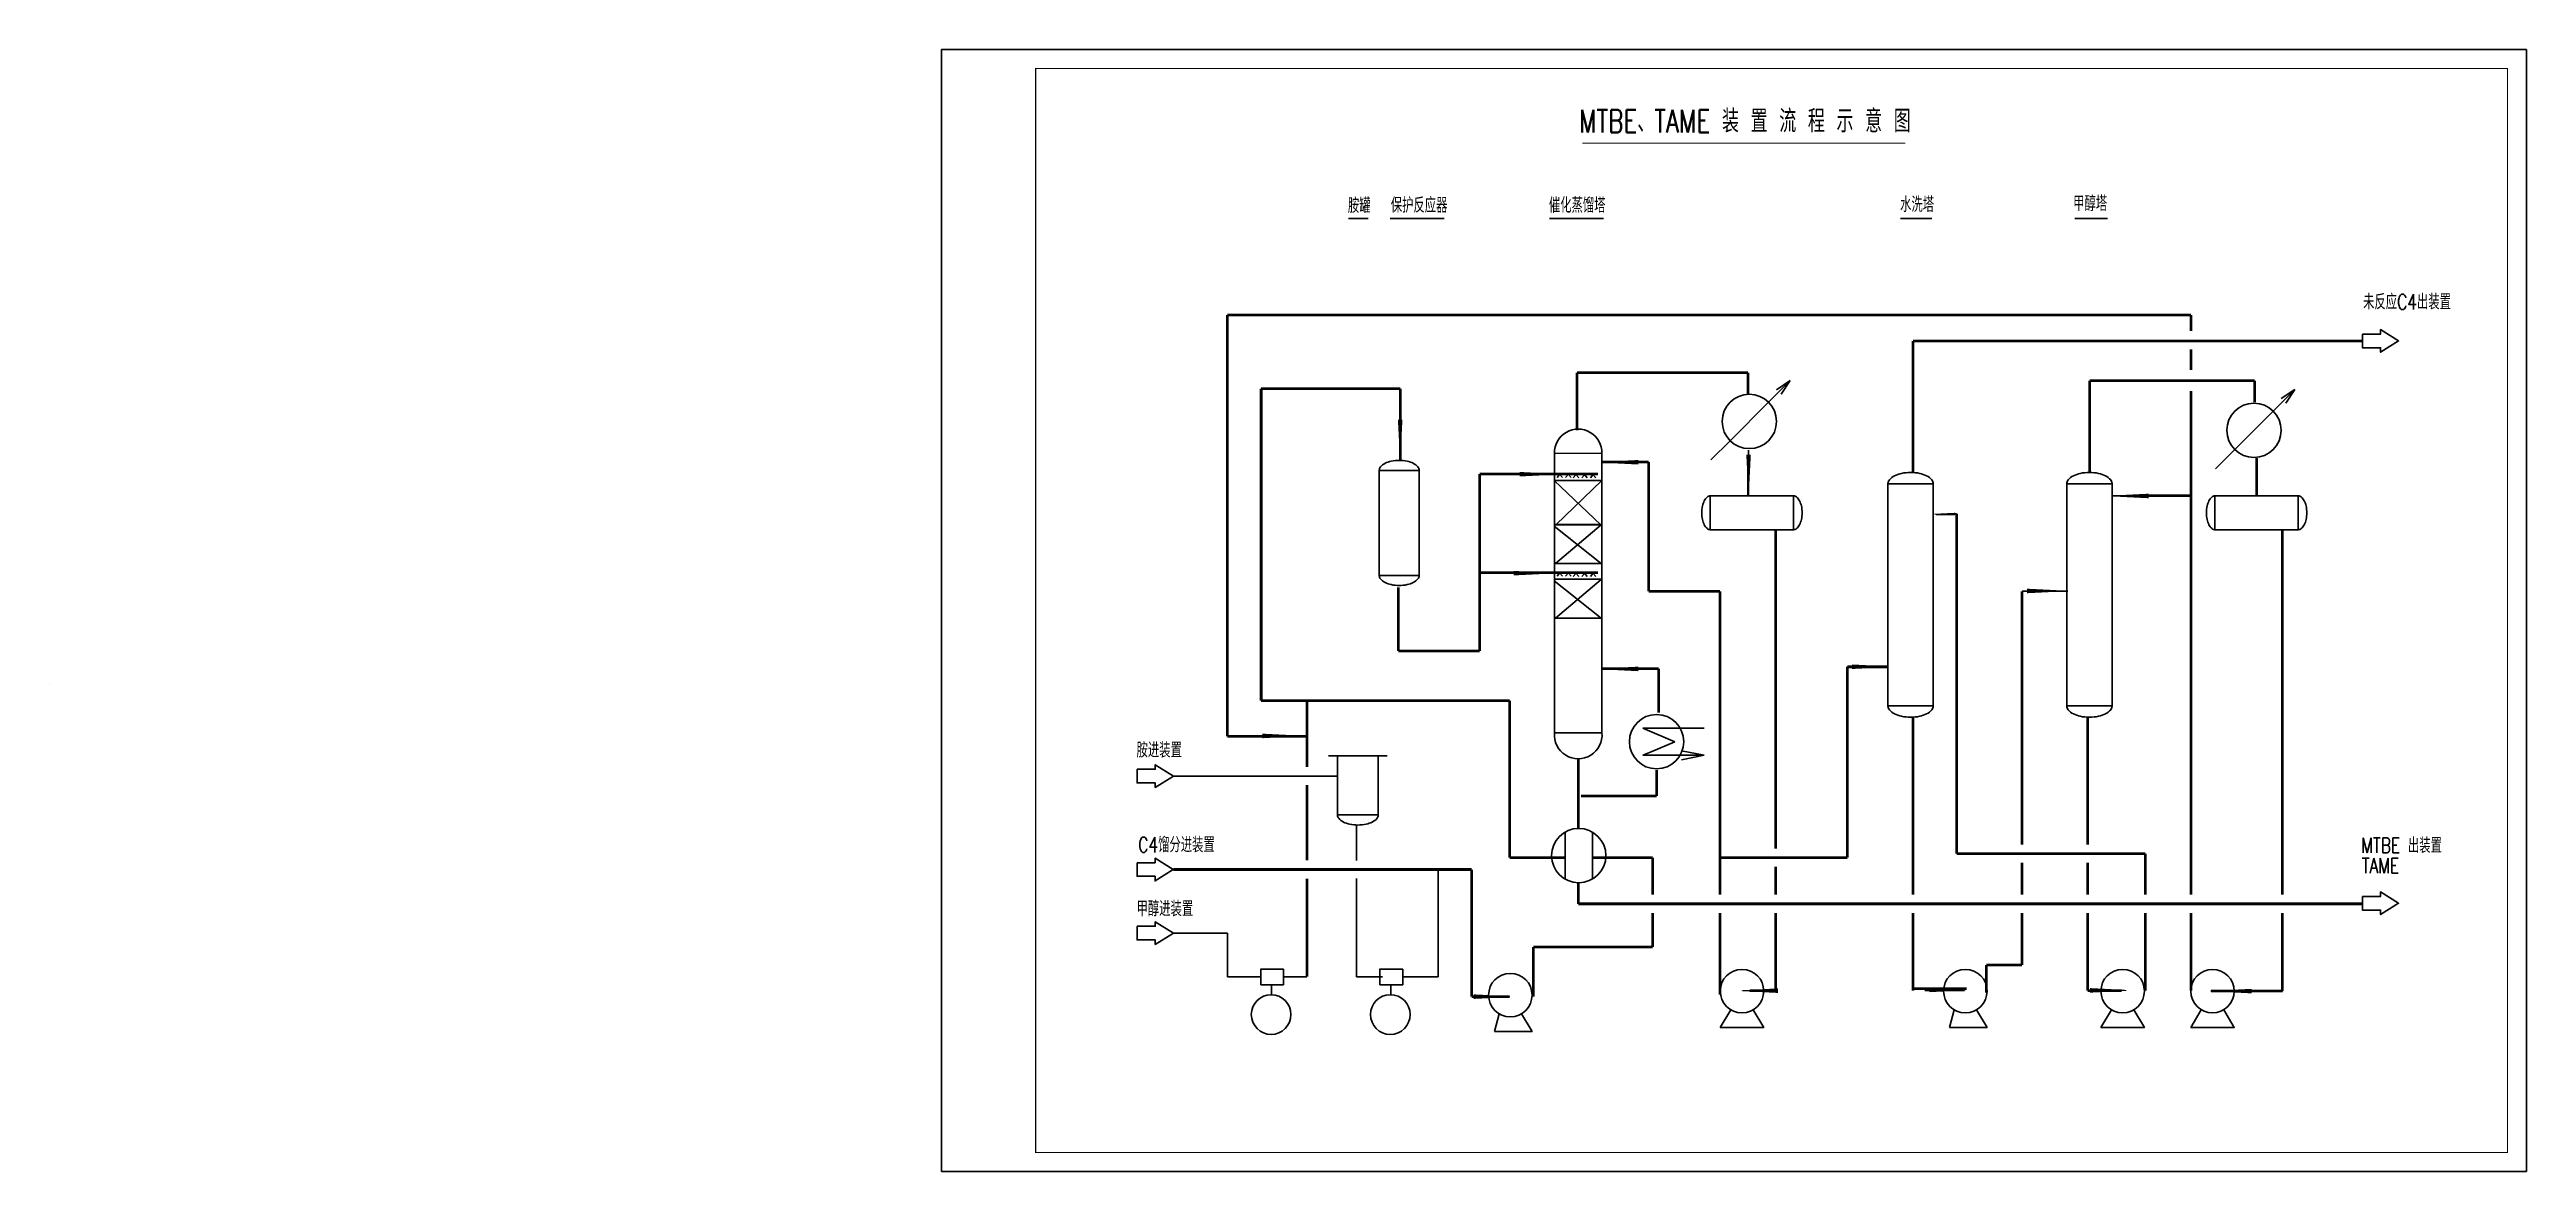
# Model space of a CAD drawing. Extents: x -236 to 420, y 0 to 297.
import ezdxf

# ---------------------------------------------------------------- set-up
doc = ezdxf.new("R2010")
doc.units = 0
doc.header["$LTSCALE"] = 10
doc.header["$MEASUREMENT"] = 0
doc.layers.get('0').update_dxf_attribs({"linetype": 'CONTINUOUS'})
doc.styles.get("Standard").update_dxf_attribs({"font": 'romans', "width": 0.75, "bigfont": 'hztxt'})

# ---------------------------------------------------------------- blocks, each defined once
blk = doc.blocks.new('FH11')
blk.add_line((-1.03, -0.01), (9, -0.01))
blk.add_lwpolyline([(0.01, 0.01, 1, 0.2, 0), (8.01, 0.01, 0.2, 0.2, 0)], format="xyseb")
blk = doc.blocks.new('LNQ')
at = {"linetype": 'Continuous'}
for p, q in [((14.49, 8.49), (10.24, 4.24)), ((12, 7), (15, 9)), ((15, 9), (13, 6)), ((10.24, 4.24), (1.76, -4.24)), ((1.76, -4.24), (-2.49, -8.49))]:
    blk.add_line(p, q, dxfattribs=at)
blk.add_circle((6, 0), 6, dxfattribs=at)
blk = doc.blocks.new('HRQ')
at = {"linetype": 'Continuous'}
for p, q in [((0, -5.2), (0, 5.2)), ((6, 5.2), (6, -5.2))]:
    blk.add_line(p, q, dxfattribs=at)
blk.add_circle((3, 0), 6, dxfattribs=at)

msp = doc.modelspace()

# ---------------------------------------------------------------- linework, layer by layer
for p, q in [((107.84, 252.31), (113.12, 252.31)), ((118.89, 252.31), (133.21, 252.31)), ((161.11, 252.31), (175.44, 252.31)), ((254.17, 252.31), (262.46, 252.31)), ((300.36, 252.31), (309.03, 252.31)), ((116.04, 185.6), (116.04, 157.76)), ((126.6, 185.6), (116.04, 185.6)), ((126.6, 157.76), (126.6, 185.6)), ((162.44, 190.12), (162.44, 116.12)), ((162.47, 190.1), (174.78, 190.11)), ((163.81, 184.52), (163.13, 183.72)), ((163.81, 184.63), (164.6, 183.72)), ((166.07, 184.52), (165.39, 183.72)), ((166.07, 184.63), (166.86, 183.72)), ((168.11, 184.4), (167.43, 183.61)), ((168.11, 184.52), (168.9, 183.61)), ((170.37, 184.4), (169.69, 183.61)), ((170.37, 184.52), (171.16, 183.61)), ((172.64, 184.4), (171.96, 183.61)), ((172.64, 184.52), (173.43, 183.61)), ((175.04, 116.12), (175.04, 190.12)), ((185.92, 187.78), (175.04, 187.78)), ((187.4, 187.78), (175.29, 187.78)), ((213.72, 188.83), (213.72, 178.84)), ((162.41, 182.93), (174.78, 171.16)), ((162.44, 182.96), (175.04, 182.96)), ((175.04, 182.96), (162.78, 171.16)), ((225.83, 178.84), (203.72, 178.84)), ((203.72, 178.84), (203.72, 169.9)), ((225.83, 169.9), (225.83, 178.84)), ((262.82, 182.05), (250.82, 182.05)), ((250.82, 182.05), (250.82, 123.25)), ((262.82, 123.25), (262.82, 182.05)), ((310.2, 182.05), (298.2, 182.05)), ((298.2, 182.05), (298.2, 123.25)), ((317.96, 178.84), (310.06, 178.84)), ((310.2, 123.25), (310.2, 182.05)), ((321.11, 178.85), (310.2, 178.85)), ((337.44, 178.84), (337.44, 169.9)), ((359.55, 178.84), (337.44, 178.84)), ((359.55, 169.9), (359.55, 178.84)), ((162.38, 170.85), (174.81, 160.98)), ((162.44, 171.25), (174.78, 171.25)), ((162.47, 171.15), (174.78, 171.16)), ((174.81, 171.17), (162.7, 160.98)), ((267.38, 173.94), (263.59, 173.94)), ((269, 174.1), (268.31, 174.1)), ((203.72, 169.9), (225.83, 169.9)), ((337.44, 169.9), (359.55, 169.9)), ((116.04, 157.76), (126.6, 157.76)), ((162.38, 160.98), (174.81, 160.98)), ((163.81, 158.4), (163.13, 157.61)), ((163.81, 158.51), (164.6, 157.61)), ((166.07, 158.4), (165.39, 157.61)), ((166.07, 158.51), (166.86, 157.61)), ((168.11, 158.28), (167.43, 157.49)), ((168.11, 158.4), (168.9, 157.49)), ((170.37, 158.28), (169.69, 157.49)), ((170.37, 158.4), (171.16, 157.49)), ((172.64, 158.28), (171.96, 157.49)), ((172.64, 158.4), (173.43, 157.49)), ((162.38, 156.36), (174.81, 146.49)), ((162.44, 156.76), (174.78, 156.76)), ((174.81, 156.68), (162.7, 146.49)), ((286.37, 153.59), (297.96, 153.59)), ((162.38, 146.49), (174.81, 146.49)), ((185.92, 133.06), (175.04, 133.06)), ((250.82, 123.25), (262.82, 123.25)), ((298.2, 123.25), (310.2, 123.25)), ((162.44, 116.15), (175.04, 116.15)), ((118.17, 110), (102.57, 110)), ((104.97, 110), (104.97, 94.4)), ((115.77, 94.4), (115.77, 110)), ((61.48, 104.66), (104.75, 104.66)), ((104.97, 94.4), (115.77, 94.4)), ((110.01, 91.51), (110.01, 82.33)), ((131.6, 51.52), (131.6, 79.93)), ((110.01, 77.53), (110.01, 51.52)), ((61.48, 63.1), (75.8, 63.1)), ((75.8, 63.1), (75.8, 51.52)), ((84.63, 53.6), (84.63, 49.42)), ((90.67, 53.52), (84.63, 53.52)), ((90.67, 49.42), (90.67, 53.52)), ((116.22, 53.6), (116.22, 49.42)), ((122.25, 53.52), (116.22, 53.52)), ((122.25, 49.42), (122.25, 53.52)), ((75.8, 51.52), (84.74, 51.52)), ((84.63, 49.42), (90.67, 49.42)), ((87.5, 49.42), (87.5, 46.72)), ((90.54, 51.52), (96.85, 51.52)), ((110.01, 51.52), (116.86, 51.52)), ((116.22, 49.42), (122.25, 49.42)), ((119.08, 49.42), (119.08, 46.72)), ((122.12, 51.52), (131.6, 51.52)), ((355.34, 47.84), (355.38, 47.74))]:
    msp.add_line(p, q)
at = {"linetype": 'Continuous'}
for p, q in [((219.17, 203.64), (208.99, 193.46)), ((224.26, 208.73), (219.17, 203.64)), ((221.28, 206.95), (224.88, 209.35)), ((224.88, 209.35), (222.48, 205.75)), ((208.99, 193.46), (203.9, 188.37)), ((196.71, 117.37), (185.91, 117.37)), ((194.31, 113.77), (185.91, 117.37)), ((188.08, 111.1), (194.31, 113.77)), ((195.51, 117.37), (202.13, 117.37)), ((185.91, 110.17), (188.08, 111.1)), ((195.51, 110.17), (185.91, 110.17)), ((202.13, 110.17), (195.51, 110.17)), ((202.13, 110.17), (196.13, 111.37)), ((196.13, 108.97), (202.13, 110.17))]:
    msp.add_line(p, q, dxfattribs=at)
for points in [[(0, 0), (420, 0), (420, 297), (0, 297), (0, 0)], [(376.53, 221.67), (381.33, 221.67), (381.33, 222.87), (386.13, 219.87), (381.33, 216.87), (381.33, 218.07), (376.53, 218.07), (376.53, 221.67)], [(51.88, 106.46), (56.68, 106.46), (56.68, 107.66), (61.48, 104.66), (56.68, 101.66), (56.68, 102.86), (51.88, 102.86), (51.88, 106.46)], [(51.85, 81.73), (56.65, 81.73), (56.65, 82.93), (61.45, 79.93), (56.65, 76.93), (56.65, 78.13), (51.85, 78.13), (51.85, 81.73)], [(376.53, 72.79), (381.33, 72.79), (381.33, 73.99), (386.13, 70.99), (381.33, 67.99), (381.33, 69.19), (376.53, 69.19), (376.53, 72.79)], [(51.88, 64.9), (56.68, 64.9), (56.68, 66.1), (61.48, 63.1), (56.68, 60.1), (56.68, 61.3), (51.88, 61.3), (51.88, 64.9)], [(147.8, 41.74), (146.58, 37.08)], [(146.58, 37.08), (156.52, 37.08), (153.72, 41.74)], [(209.18, 42.8), (206.38, 38.14)], [(206.38, 38.14), (217.9, 38.14), (215.11, 42.8)], [(268.35, 42.8), (267.14, 38.14)], [(267.14, 38.14), (277.08, 38.14), (274.28, 42.8)], [(310.05, 42.8), (307.25, 38.14)], [(307.25, 38.14), (318.77, 38.14), (315.98, 42.8)], [(333.84, 42.8), (331.05, 38.14)], [(331.05, 38.14), (342.57, 38.14), (339.77, 42.8)]]:
    msp.add_lwpolyline(points)
for points, const_width in [([(25, 5), (415, 5), (415, 292), (25, 292), (25, 5)], 0.3), ([(169.85, 272.23), (255.46, 272.23)], 0.3), ([(331.12, 226.71), (75.8, 226.71)], 0.72), ([(75.8, 226.71), (75.8, 115.18)], 0.72), ([(331.12, 222.53), (331.12, 226.71)], 0.72), ([(257.42, 219.87), (376.53, 219.87)], 0.72), ([(257.42, 210.93), (257.42, 219.87)], 0.72), ([(331.12, 212.21), (331.12, 217.65)], 0.72), ([(168.45, 196.2), (168.45, 211.46)], 0.72), ([(168.45, 211.46), (213.72, 211.46)], 0.72), ([(213.72, 211.46), (213.72, 205.74)], 0.72), ([(257.42, 185.04), (257.42, 210.93)], 0.72), ([(84.74, 124.65), (84.74, 207.25)], 0.72), ([(84.74, 207.25), (121.6, 207.25)], 0.72), ([(121.6, 207.25), (121.6, 188.24)], 0.72), ([(304.27, 185.05), (304.27, 209.35)], 0.72), ([(304.27, 209.35), (347.97, 209.35)], 0.72), ([(331.12, 73.24), (331.12, 206.58)], 0.72), ([(347.97, 209.35), (347.97, 203.57)], 0.72), ([(142.65, 137.8), (142.65, 184.63)], 0.72), ([(142.65, 184.63), (174.03, 184.63)], 0.72), ([(187.42, 187.78), (175.04, 187.78)], 0.72), ([(187.4, 153.59), (187.4, 187.78)], 0.72), ([(348.49, 188.83), (348.49, 178.84)], 0.72), ([(331.12, 178.87), (317.96, 178.87)], 0.72), ([(269, 84.14), (269, 174.1)], 0.72), ([(221.09, 169.9), (221.09, 85.49)], 0.72), ([(355.34, 169.9), (355.34, 92.24)], 0.72), ([(142.65, 158.51), (174.03, 158.51)], 0.72), ([(121.07, 154.64), (121.07, 137.8)], 0.72), ([(206.35, 153.59), (187.4, 153.59)], 0.72), ([(206.35, 73.24), (206.35, 153.59)], 0.72), ([(286.37, 86.54), (286.37, 153.59)], 0.72), ([(121.07, 137.8), (142.65, 137.8)], 0.72), ([(190.03, 133.07), (175.04, 133.07)], 0.72), ([(190.03, 121.49), (190.03, 133.07)], 0.72), ([(240.05, 133.59), (250.58, 133.59)], 0.72), ([(240.05, 83.09), (240.05, 133.59)], 0.72), ([(150.55, 124.65), (84.74, 124.65)], 0.72), ([(96.85, 107.06), (96.85, 124.65)], 0.72), ([(150.55, 93.61), (150.55, 124.65)], 0.72), ([(257.42, 120.27), (257.42, 73.24)], 0.72), ([(303.75, 120.44), (303.75, 86.54)], 0.72), ([(75.8, 115.18), (96.85, 115.18)], 0.72), ([(168.79, 109.37), (168.79, 90.64)], 0.72), ([(189.51, 99.4), (189.51, 106.24)], 0.72), ([(96.85, 82.33), (96.85, 102.26)], 0.72), ([(150.55, 83.09), (150.55, 100.45)], 0.72), ([(169.5, 99.4), (189.51, 99.4)], 0.72), ([(355.34, 93.32), (355.34, 73.24)], 0.72), ([(61.45, 79.93), (140.55, 79.93)], 0.72), ([(140.55, 79.93), (140.55, 49.42)], 0.72), ([(165.29, 83.09), (150.55, 83.09)], 0.72), ([(188.45, 83.09), (172.66, 83.09)], 0.72), ([(188.45, 73.24), (188.45, 83.09)], 0.72), ([(206.35, 83.09), (240.05, 83.09)], 0.72), ([(221.09, 80.69), (221.09, 73.24)], 0.72), ([(319.01, 84.14), (269, 84.14)], 0.72), ([(286.37, 73.24), (286.37, 81.74)], 0.72), ([(303.75, 81.74), (303.75, 73.24)], 0.72), ([(319.01, 73.24), (319.01, 84.14)], 0.72), ([(96.85, 51.52), (96.85, 77.53)], 0.72), ([(168.79, 76.25), (168.79, 70.84)], 0.72), ([(140.55, 69.15), (140.55, 46.26)], 0.72), ([(168.79, 70.84), (376.53, 70.84)], 0.72), ([(188.45, 65.73), (188.45, 68.44)], 0.72), ([(188.45, 59.41), (188.45, 68.36)], 0.72), ([(206.35, 46.79), (206.35, 68.44)], 0.72), ([(221.09, 68.44), (221.09, 47.84)], 0.72), ([(257.42, 68.44), (257.42, 47.84)], 0.72), ([(286.37, 54.68), (286.37, 68.44)], 0.72), ([(303.75, 68.44), (303.75, 47.84)], 0.72), ([(319.01, 47.84), (319.01, 68.44)], 0.72), ([(331.12, 47.84), (331.12, 68.44)], 0.72), ([(355.34, 68.44), (355.34, 47.84)], 0.72), ([(156.87, 55.73), (156.87, 59.41)], 0.72), ([(156.87, 59.41), (188.45, 59.41)], 0.72), ([(156.87, 46.26), (156.87, 56.78)], 0.72), ([(276.9, 47.31), (276.9, 54.68)], 0.72), ([(276.9, 54.68), (286.37, 54.68)], 0.72), ([(140.55, 46.26), (150.55, 46.26)], 0.72), ([(221.09, 47.84), (214.25, 47.84)], 0.72), ([(257.42, 48.37), (271.63, 48.37)], 0.72), ([(260.57, 48.03), (271.1, 48.03)], 0.72), ([(303.75, 47.84), (312.7, 47.84)], 0.72), ([(349.57, 47.74), (336.39, 47.74)], 0.72), ([(355.38, 47.74), (349.57, 47.74)], 0.72)]:
    msp.add_lwpolyline(points, dxfattribs=dict(const_width=const_width))
for points, format in [([(126.6, 185.6, 0.174705), (126.28, 186.5, 0.104203), (125.05, 187.47, 0.064948), (123.45, 188.02, 0.051099), (121.32, 188.24, 0.051099), (119.18, 188.02, 0.064948), (117.58, 187.47, 0.104203), (116.36, 186.5, 0.174705), (116.04, 185.6, 0.174705)], "xyb"), ([(184.67, 187.75, 1.2, 0.24, 0), (175.07, 187.75, 0.24, 0.24, 0)], "xyseb"), ([(262.82, 182.05, 0.174705), (262.46, 183.07, 0.104203), (261.07, 184.17, 0.064948), (259.25, 184.8, 0.051099), (256.82, 185.05, 0.051099), (254.4, 184.8, 0.064948), (252.58, 184.17, 0.104203), (251.19, 183.07, 0.174705), (250.82, 182.05, 0.174705)], "xyb"), ([(310.2, 182.05, 0.174705), (309.84, 183.07, 0.104203), (308.45, 184.17, 0.064948), (306.63, 184.8, 0.051099), (304.2, 185.05, 0.051099), (301.78, 184.8, 0.064948), (299.96, 184.17, 0.104203), (298.57, 183.07, 0.174705), (298.2, 182.05, 0.174705)], "xyb"), ([(203.72, 178.84, 0.174705), (202.96, 178.57, 0.104203), (202.14, 177.53, 0.064948), (201.67, 176.18, 0.051099), (201.49, 174.37, 0.051099), (201.67, 172.56, 0.064948), (202.14, 171.2, 0.104203), (202.96, 170.17, 0.174705), (203.72, 169.9, 0.174705)], "xyb"), ([(225.83, 169.9, 0.174705), (226.59, 170.17, 0.104203), (227.41, 171.2, 0.064948), (227.88, 172.56, 0.051099), (228.07, 174.37, 0.051099), (227.88, 176.18, 0.064948), (227.41, 177.53, 0.104203), (226.59, 178.57, 0.174705), (225.83, 178.84, 0.174705)], "xyb"), ([(319.86, 178.82, 1.2, 0.24, 0), (310.26, 178.82, 0.24, 0.24, 0)], "xyseb"), ([(337.44, 178.84, 0.174705), (336.68, 178.57, 0.104203), (335.86, 177.53, 0.064948), (335.39, 176.18, 0.051099), (335.2, 174.37, 0.051099), (335.39, 172.56, 0.064948), (335.86, 171.2, 0.104203), (336.68, 170.17, 0.174705), (337.44, 169.9, 0.174705)], "xyb"), ([(359.55, 169.9, 0.174705), (360.31, 170.17, 0.104203), (361.13, 171.2, 0.064948), (361.6, 172.56, 0.051099), (361.79, 174.37, 0.051099), (361.6, 176.18, 0.064948), (361.13, 177.53, 0.104203), (360.31, 178.57, 0.174705), (359.55, 178.84, 0.174705)], "xyb"), ([(268.6, 174.01, 0.72, 0.144, 0), (262.84, 174.01, 0.144, 0.144, 0)], "xyseb"), ([(116.04, 157.76, 0.174705), (116.36, 156.87, 0.104203), (117.58, 155.9, 0.064948), (119.18, 155.34, 0.051099), (121.32, 155.12, 0.051099), (123.45, 155.34, 0.064948), (125.05, 155.9, 0.104203), (126.28, 156.87, 0.174705), (126.6, 157.76, 0.174705)], "xyb"), ([(184.67, 133.03, 1.2, 0.24, 0), (175.07, 133.03, 0.24, 0.24, 0)], "xyseb"), ([(241.26, 133.61, 1.2, 0.24, 0), (250.86, 133.61, 0.24, 0.24, 0)], "xyseb"), ([(-236.3, 128.91), (-236.3, 128.91, 0.174705)], "xyb"), ([(250.82, 123.25, 0.174705), (251.19, 122.23, 0.104203), (252.58, 121.13, 0.064948), (254.4, 120.5, 0.051099), (256.82, 120.25, 0.051099), (259.25, 120.5, 0.064948), (261.07, 121.13, 0.104203), (262.46, 122.23, 0.174705), (262.82, 123.25, 0.174705)], "xyb"), ([(298.2, 123.25, 0.174705), (298.57, 122.23, 0.104203), (299.96, 121.13, 0.064948), (301.78, 120.5, 0.051099), (304.2, 120.25, 0.051099), (306.63, 120.5, 0.064948), (308.45, 121.13, 0.104203), (309.84, 122.23, 0.174705), (310.2, 123.25, 0.174705)], "xyb"), ([(104.97, 94.4, 0.174705), (105.3, 93.49, 0.104203), (106.56, 92.49, 0.064948), (108.19, 91.93, 0.051099), (110.37, 91.7, 0.051099), (112.56, 91.93, 0.064948), (114.19, 92.49, 0.104203), (115.45, 93.49, 0.174705), (115.77, 94.4, 0.174705)], "xyb"), ([(141.07, 46.27, 1.2, 0.24, 0), (150.67, 46.27, 0.24, 0.24, 0)], "xyseb"), ([(221.68, 47.85, 1.2, 0.24, 0), (212.08, 47.85, 0.24, 0.24, 0)], "xyseb"), ([(261.78, 48.05, 1.2, 0.24, 0), (271.38, 48.05, 0.24, 0.24, 0)], "xyseb"), ([(304.38, 47.93, 1.2, 0.24, 0), (313.98, 47.93, 0.24, 0.24, 0)], "xyseb")]:
    msp.add_lwpolyline(points, format=format)
for centre in [(214.08, 198.55), (189.51, 113.77)]:
    msp.add_circle(centre, 7.2, dxfattribs=at)
for centre, radius in [((212.14, 47.74), 5.76), ((271.32, 47.74), 5.76), ((313.01, 47.74), 5.76), ((336.81, 47.74), 5.76), ((87.38, 41.53), 5.26), ((118.96, 41.53), 5.26), ((150.76, 46.68), 5.76)]:
    msp.add_circle(centre, radius)
for centre, radius, start, end in [((168.74, 190.22), 6.3, 359.12738, 180.87262), ((168.74, 115.59), 6.32, 175.22959, 4.77041)]:
    msp.add_arc(centre, radius, start, end)

# ---------------------------------------------------------------- block references
at = {"xscale": 1.2, "yscale": 1.2, "zscale": 1.2}
for name, p in [('LNQ', (340.6, 196.2)), ('FH11', (153.21, 184.57)), ('FH11', (151.64, 158.37)), ('FH11', (287.65, 153.66)), ('FH11', (85.08, 115.28)), ('HRQ', (165.29, 83.62))]:
    msp.add_blockref(name, p, dxfattribs=at)
for p, rotation in [((121.56, 199.04), 270), ((213.87, 189.74), 270), ((347.21, 47.75), 180)]:
    msp.add_blockref('FH11', p, dxfattribs=dict(at, rotation=rotation))

# ---------------------------------------------------------------- texts
at = {"width": 0.75}
for s, height, p in [('MTBE、TAME 装 置 流 程 示 意 图', 6, (168.98, 275.05)), ('胺罐', 4, (107.72, 253.72)), ('保护反应器', 4, (119.09, 253.8)), ('催化蒸馏塔', 4, (160.99, 253.78)), ('水洗塔', 4, (254.03, 253.99)), ('甲醇塔', 4, (299.9, 254.24)), ('未反应C4出装置', 4, (376.72, 228.21)), ('胺进装置', 4, (51.73, 109.55)), ('C4馏分进装置', 4, (52.17, 84.47)), ('MTBE 出装置', 4, (376.26, 84.3)), ('TAME', 4, (376.37, 78.93)), ('甲醇进装置', 4, (51.73, 67.54))]:
    msp.add_text(s, height=height, dxfattribs=at).set_placement(p)

doc.saveas('drawing.dxf')
